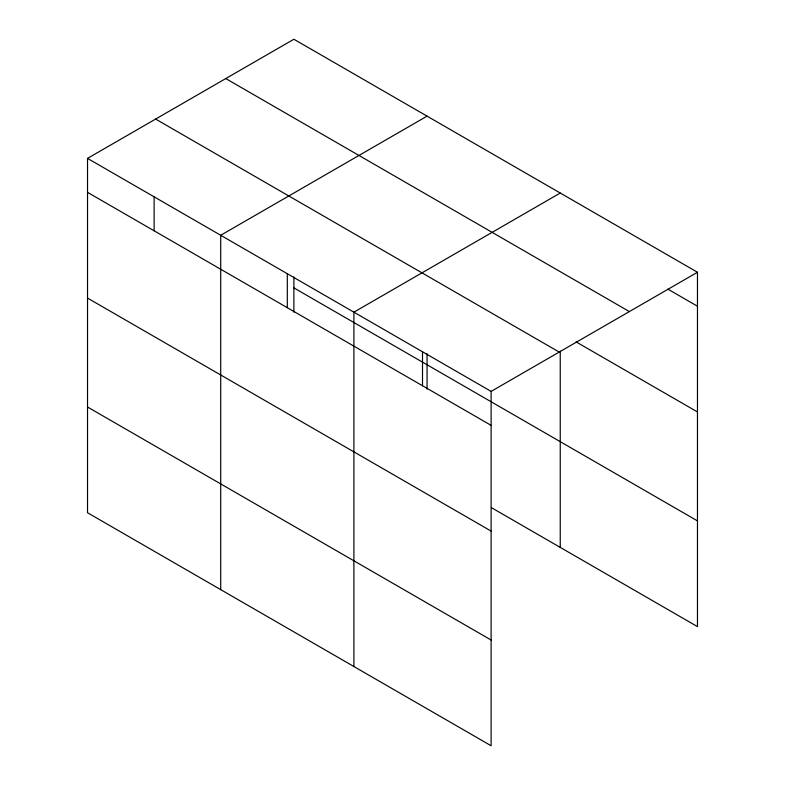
<?xml version="1.0" encoding="UTF-8"?>
<svg xmlns="http://www.w3.org/2000/svg" width="785" height="785" viewBox="0 0 785 785"><rect width="100%" height="100%" fill="white"/><g stroke="black" fill="none" stroke-linecap="round" stroke-linejoin="round"><path stroke-width="1.18" d="M491.116 531.092L491.116 391.391L87.528 158.384L87.528 512.742L491.116 745.75L491.116 531.092L87.528 298.084M491.547 507.728L697.472 626.616L697.472 272.258L293.884 39.25L87.528 158.384M427.069 116.141L220.713 235.274L220.713 589.633M560.245 193.031L353.898 312.175L353.898 666.524M491.116 391.391L697.472 272.258M667.917 289.165L697.472 306.228M225.786 78.569L629.374 311.576M576.082 341.877L697.472 411.958M155.626 119.075L559.214 352.082M293.884 287.879L697.472 520.887M87.528 192.354L491.116 425.362M87.528 407.013L491.116 640.02M560.245 351.091L560.245 547.39M427.069 353.76L427.069 389.075M422.507 351.778L422.507 385.749M293.884 276.86L293.884 312.185M287.31 273.72L287.31 307.691M154.125 196.829L154.125 230.8"/></g></svg>
